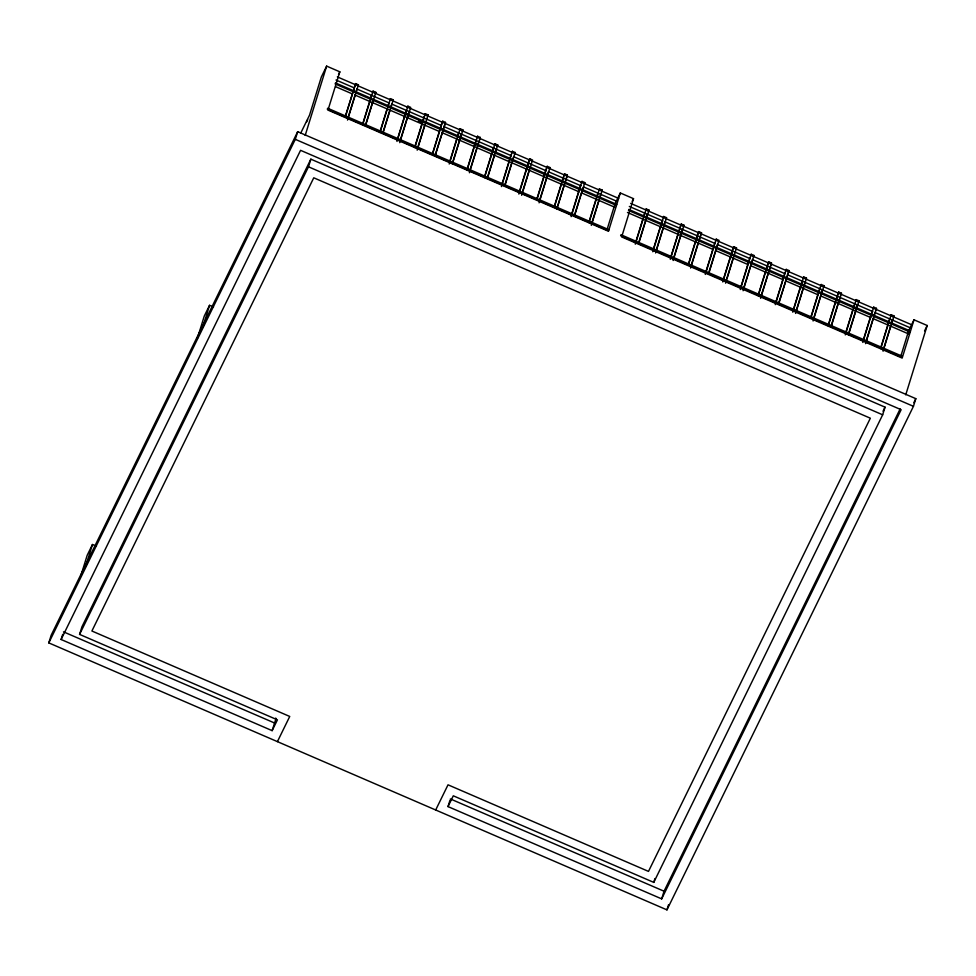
<?xml version="1.0" encoding="UTF-8"?>
<svg xmlns="http://www.w3.org/2000/svg" width="976" height="976" viewBox="0 0 976 976"><rect width="100%" height="100%" fill="white"/><g stroke="black" fill="none" stroke-linecap="round" stroke-linejoin="round"><path stroke-width="1.46" d="M48.8 642.891L51.167 635.242L297.68 131.687L915.817 398.659L913.451 406.321L666.95 909.876L48.8 642.891L295.301 139.336L297.68 131.687M61.11 639.5L300.571 150.328L901.141 409.713L661.679 898.884L448.008 806.591L453.291 795.806L653.761 882.389L882.67 414.812L885.037 407.151L310.856 159.161L81.96 626.751L79.581 634.4L277.428 719.849L272.145 730.646L61.11 639.5L62.696 634.388M80.923 575.511L87.181 555.295L92.464 544.51L96.417 546.218M85.876 565.763L92.464 544.51M197.25 338.782L204.265 316.102L209.547 305.317L213.512 307.025M202.971 326.582L209.547 305.317M305.183 135.457L326.643 66.124L339.831 71.821L327.985 110.093L608.475 231.251L620.321 192.967L633.509 198.665L621.663 236.936L902.166 358.094L914.012 319.811L927.2 325.508L905.74 394.841M79.581 634.4L308.489 166.811L310.856 159.161M345.004 117.279L355.642 83.607L358.436 84.814L347.505 120.097M345.602 116.071L355.642 83.607M348.225 117.071L355.215 94.501M356.094 91.671L356.96 88.853M362.852 123.391L369.843 100.809M370.721 97.99L371.588 95.172M362.572 125.001L373.064 91.134L375.845 92.33L365.793 124.794M365.646 124.599L372.625 102.016M380.262 130.918L387.252 108.336M388.131 105.518L389.009 102.687M379.993 132.516L390.473 98.649L393.255 99.857L383.214 132.309M383.056 132.114L390.046 109.544M390.912 106.713L391.791 103.895M397.683 138.433L404.674 115.851M405.54 113.033L406.419 110.215M396.964 141.447L407.883 106.177L410.676 107.372L399.757 142.655M400.465 139.641L407.456 117.059M408.334 114.241L409.2 111.41M414.654 147.364L424.267 116.315M414.812 147.559L425.304 113.692L428.086 114.9L417.167 150.182M417.887 147.156L424.877 124.574M432.514 153.476L439.493 130.894M440.371 128.076L441.677 123.842M432.673 153.671L442.714 121.219L445.507 122.415L435.015 156.282M434.857 156.087L445.507 122.415M275.708 718.068L275.732 718.751M272.145 730.646L275.927 718.861M449.924 161.003L456.914 138.421M457.781 135.591L458.659 132.773M449.204 164.017L460.123 128.734L462.917 129.942L452.437 163.809M452.278 163.614L461.453 133.98M466.906 169.934L476.068 140.3M467.492 168.714L477.545 136.262L480.326 137.457L469.407 172.74M470.127 169.726L477.118 147.144M477.984 144.326L478.862 141.496M484.755 176.046L491.745 153.464M492.612 150.633L493.49 147.815M484.474 177.644L494.954 143.777L497.748 144.985L487.695 177.437M487.536 177.242L494.088 156.075M495.405 151.841L496.272 149.023M502.164 183.561L509.155 160.979M510.033 158.161L510.899 155.343M501.444 186.575L512.376 151.304L515.157 152.5L505.104 184.964M504.958 184.769L511.936 162.187M512.815 159.369L513.693 156.538M519.574 191.076L528.748 161.443M518.866 194.102L529.785 158.82L532.567 160.027L521.648 195.31M522.807 190.869L529.358 169.702M536.995 198.604L546.17 168.97M536.715 200.214L547.194 166.347L549.988 167.543L539.069 202.825M539.338 201.215L548.512 171.581M554.405 206.119L563.579 176.485M554.563 206.326L564.616 173.862L567.398 175.07L556.918 208.937M556.759 208.742L567.398 175.07M571.826 213.646L578.805 191.064M579.683 188.246L580.561 185.428M571.106 216.66L582.025 181.39L584.807 182.585L574.327 216.452M574.169 216.257L582.904 188.039M588.796 222.577L597.971 192.943M589.394 221.369L599.435 188.905L602.229 190.113L591.31 225.395M592.017 222.369L599.008 199.787M599.886 196.969L600.752 194.151M607.145 229.275L615.039 203.764L620.321 192.967M448.008 806.591L449.985 800.222M636.035 241.145L643.025 218.575M643.892 215.745L644.77 212.927M635.303 244.195L646.222 208.913L649.028 210.133L638.975 242.585M638.829 242.365L645.38 221.198M646.698 216.965L647.564 214.134M653.53 248.709L660.52 226.127M661.386 223.309L662.265 220.478M652.798 251.759L663.717 216.477L666.523 217.685L655.604 252.967M656.336 249.917L663.314 227.335M664.192 224.517L665.071 221.698M670.585 257.676L681.224 224.029L684.017 225.236L673.098 260.519M670.292 259.311L681.224 224.029M673.83 257.469L680.382 236.302M681.687 232.068L682.566 229.25M688.519 263.825L695.51 241.243M696.388 238.425L697.694 234.191M688.666 264.045L698.718 231.593L701.512 232.8L690.593 268.083M691.325 265.033L698.316 242.451M699.182 239.632L701.512 232.8M706.026 271.377L713.017 248.807M713.883 245.976L714.761 243.158M705.294 274.427L716.213 239.144L719.019 240.352L708.966 272.816M709.259 271.182L717.555 244.366M723.521 278.941L732.695 249.307M722.789 281.979L733.708 246.708L736.514 247.916L725.595 283.186M726.754 278.733L733.305 257.566M741.016 286.493L749.751 258.274M740.284 289.543L751.203 254.26L754.009 255.468L743.09 290.75M743.822 287.7L752.557 259.482M758.511 294.057L765.501 271.474M766.38 268.656L767.685 264.423M758.218 295.691L768.71 261.824L771.504 263.032L760.585 298.302M760.877 296.667L771.504 263.032M776.018 301.608L784.753 273.39M775.286 304.658L786.205 269.376L788.998 270.584L778.519 304.451M778.372 304.231L788.998 270.584M793.073 310.575L802.248 280.942M792.78 312.21L803.699 276.928L806.505 278.148L795.586 313.418M796.306 310.38L803.297 287.798M804.175 284.98L805.041 282.149M811.007 316.724L817.998 294.142M818.876 291.324L819.742 288.506M810.714 318.359L821.194 284.492L824 285.7L813.081 320.982M813.374 319.347L822.548 289.713M653.761 882.389L654.957 878.571M828.502 324.276L835.493 301.706M836.371 298.876L837.676 294.642M828.209 325.911L838.701 292.044L841.495 293.251L831.015 327.131M830.869 326.899L839.604 298.68M661.679 898.884L664.046 891.222L900.165 408.895M666.95 909.876L668.523 904.764M845.997 331.84L852.987 309.258M853.866 306.44L854.744 303.609M845.277 334.89L856.196 299.608L858.99 300.815L848.51 334.683M848.803 333.048L857.538 304.829M863.065 340.807L872.239 311.173M862.772 342.442L873.691 307.159L876.497 308.367L865.566 343.65M866.298 340.6L873.288 318.03M874.167 315.199L875.033 312.381M880.559 348.359L889.734 318.725M880.706 348.591L891.186 314.723L893.992 315.931L883.073 351.214M883.792 348.164L890.356 326.997M891.661 322.763L892.54 319.945M900.836 356.118L908.729 330.608L914.012 319.811M873.691 318.847L908.668 333.951L909.986 330.888L628.764 209.425M908.668 333.951L909.986 330.888M326.643 66.124L321.36 76.921L309.514 115.192L300.803 132.968M306.562 121.988L307.684 119.706M338.513 74.518L339.831 71.821M357.838 86.034L358.436 84.814M372.466 92.342L373.064 91.134M375.248 93.55L375.845 92.33M389.875 99.869L390.473 98.649M392.669 101.065L393.255 99.857M407.297 107.384L407.883 106.177M424.706 114.912L425.304 113.692M427.488 116.107L428.086 114.9M442.116 122.427L442.714 121.219M459.537 129.954L460.123 128.734M462.319 131.15L462.917 129.942M476.947 137.47L477.545 136.262M479.728 138.677L480.326 137.457M494.356 144.997L494.954 143.777M497.15 146.193L497.748 144.985M511.778 152.512L512.376 151.304M514.559 153.72L515.157 152.5M529.187 160.04L529.785 158.82M546.609 167.555L547.194 166.347M549.39 168.763L549.988 167.543M277.416 741.638L289.738 716.457L91.903 631.008L313.76 177.803L870.348 418.204L648.491 871.397L448.021 784.814L435.686 809.995M564.018 175.082L564.616 173.862M581.428 182.597L582.025 181.39M584.221 183.805L584.807 182.585M598.849 190.125L599.435 188.905M601.631 191.32L602.229 190.113M632.192 201.361L633.509 198.665M645.636 210.108L646.222 208.913M648.442 211.316L649.028 210.133M663.143 217.66L663.717 216.477M665.937 218.868L666.523 217.685M683.432 226.432L684.017 225.236M698.133 232.776L698.718 231.593M715.628 240.34L716.213 239.144M733.135 247.892L733.708 246.708M735.928 249.1L736.514 247.916M750.629 255.444L751.203 254.26M753.423 256.664L754.009 255.468M768.124 263.008L768.71 261.824M785.619 270.559L786.205 269.376M803.126 278.123L803.699 276.928M805.92 279.331L806.505 278.148M820.621 285.675L821.194 284.492M823.415 286.883L824 285.7M838.116 293.239L838.701 292.044M840.909 294.447L841.495 293.251M855.61 300.791L856.196 299.608M858.416 301.999L858.99 300.815M873.105 308.355L873.691 307.159M875.911 309.563L876.497 308.367M890.612 315.907L891.186 314.723M893.406 317.115L893.992 315.931M883.024 411.25L885.037 407.151M924.565 330.913L927.2 325.508M913.804 402.771L915.817 398.659M630.642 203.386L911.852 324.837M337.354 76.897L618.613 198.372M629.325 206.448L662.899 220.954M665.693 222.162L714.664 243.305M717.47 244.512L749.641 258.42M752.447 259.628L784.619 273.524M787.412 274.732L872.764 311.588M875.557 312.796L910.535 327.912M336.012 80.008L354.203 87.864M357.009 89.072L389.192 102.968M391.986 104.176L440.957 125.331M443.763 126.538L510.924 155.55M513.718 156.758L545.901 170.666M548.707 171.874L580.891 185.769M583.685 186.977L617.271 201.483M616.734 204.411L335.488 82.936L335.171 83.948L616.429 205.436M628.459 210.438L909.669 331.901M418.411 121.292L422.608 123.11M627.458 212.487L712.797 249.356M715.591 250.564L747.775 264.459M750.568 265.667L782.752 279.563M785.546 280.771L817.729 294.667M820.523 295.874L870.897 317.627M335.549 86.657L352.336 93.903M355.13 95.111L439.09 131.37M441.884 132.59L579.024 191.808M581.818 193.016L615.405 207.522M620.931 234.728L902.153 356.191L901.836 357.204L620.626 235.741M608.914 229.714L327.655 108.238L327.338 109.251L608.597 230.726M295.301 139.336L913.451 406.321M308.489 166.811L882.67 414.812M63.489 631.838L274.512 722.984M450.375 798.941L664.046 891.222"/></g></svg>
